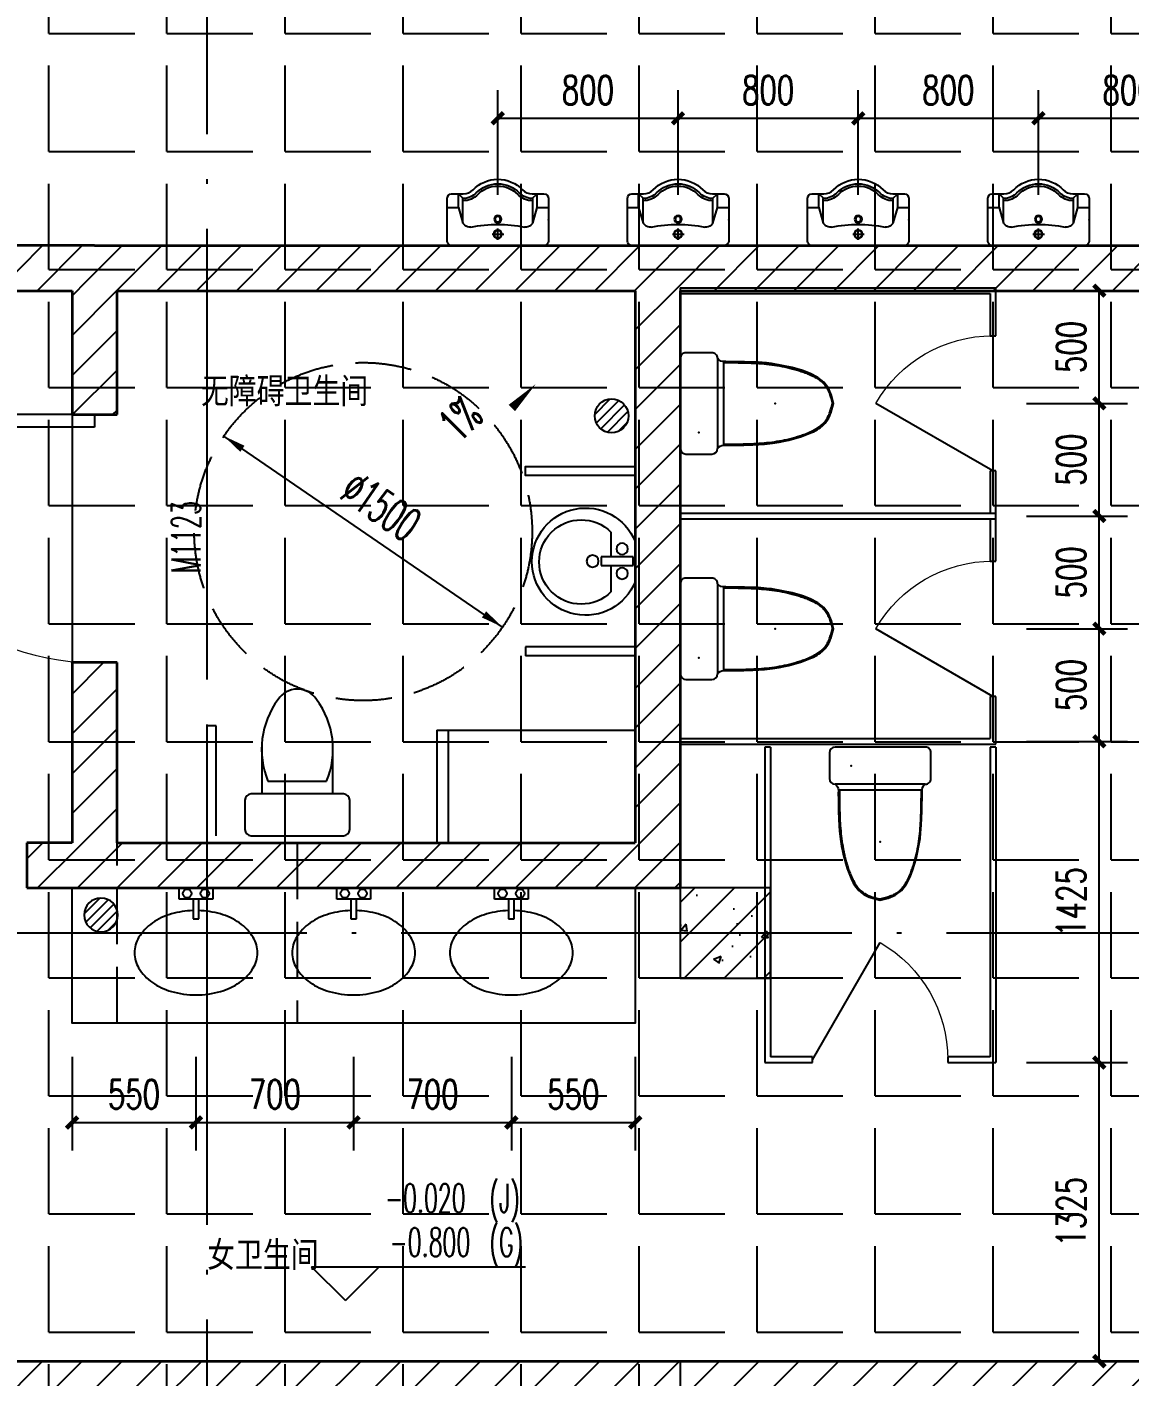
# Model space of a CAD drawing. Header units: millimetres. Extents: x 434053 to 1059003, y -2417481 to 936527.
# Drawn here: x 534401 to 539293, y -2147753 to -2141767 of the extents above; entities that cross this region are included whole.
import ezdxf

# ---------------------------------------------------------------- set-up
doc = ezdxf.new("R2010")
doc.units = ezdxf.units.MM
doc.header["$LTSCALE"] = 1000
doc.header["$MEASUREMENT"] = 0
doc.linetypes.add('DASH', pattern=[0.35, 0.25, -0.1])
doc.linetypes.add('DOTE', pattern=[2.4200000000000004, 2, -0.2, 0.02, -0.2])
doc.layers.get('Defpoints').update_dxf_attribs({"color": 6})
for name, color, linetype in [('740 SANITARY', 9, 'Continuous'), ('A-ANNO-DIMS', 3, 'Continuous'), ('A-ANNO-ELEV', 3, 'Continuous'), ('A-AXIS', 16, 'DOTE'), ('A-COLS', 6, 'Continuous'), ('A-WALL-PATT', 8, 'Continuous'), ('DIM_SYMB', 3, 'Continuous'), ('INSERT', 8, 'Continuous'), ('PUB_HATCH', 8, 'Continuous'), ('PUB_TEXT', 7, 'Continuous'), ('STAIR', 2, 'Continuous'), ('WINDOW', 4, 'Continuous'), ('WINDOW_TEXT', 7, 'Continuous'), ('家具', 251, 'Continuous'), ('洁具', 8, 'Continuous')]:
    doc.layers.add(name, color=color, linetype=linetype)
doc.layers.add('A-ANNO-TEXT', color=7, linetype='Continuous', lineweight=25)
doc.layers.add('A-WALL', color=5, linetype='Continuous', lineweight=35)
doc.styles.add('_TCH_DIM', font='SIMPLEX.shx', dxfattribs={"width": 0.8, "height": 3, "bigfont": 'GBCBIG.shx'})
doc.styles.add('_TCH_DIM_T3', font='SIMPLEX', dxfattribs={"width": 0.7058823529411765, "bigfont": 'GBCBIG'})
doc.styles.add('_TCH_WINDOW', font='SIMPLEX.shx', dxfattribs={"width": 0.8, "height": 3.5, "bigfont": 'GBCBIG.shx'})
doc.styles.add('TITXV', font='', dxfattribs={"width": 0.8})
doc.styles.get('TITXV').set_extended_font_data('SimSun')
doc.dimstyles.new('_TCH_ARCH&&50', dxfattribs={"dimtxt": 127.5, "dimasz": 50, "dimexe": 125, "dimexo": 150, "dimgap": 61.25000000000001, "dimtad": 1, "dimdec": 0, "dimzin": 0, "dimdsep": 46, "dimtxsty": '_TCH_DIM_T3', "dimblk": 'ARCHTICK', "dimcen": 0.09, "dimclrt": 7, "dimazin": 2, "dimtfac": 1, "dimtdec": 0, "dimtix": 1, "dimtmove": 2, "dimatfit": 3, "dimfxl": 1, "dimtolj": 1, "dimtzin": 0, "dimarcsym": 0})
pattern_1 = [(45, (-1713816.564053446, -1462893.014547605), (-88.38838300365748, 88.3883830036575), [])]

# ---------------------------------------------------------------- blocks, each defined once
blk = doc.blocks.new('$plan$00001628')
for p, q in [((-20.3236661099927, -1.818989403545856e-12), (20.3236661099927, 0)), ((20.3236661099927, 0), (20.3236661099927, -150.0481350782702)), ((-20.3236661099927, -150.0481350782702), (-20.3236661099927, -1.818989403545856e-12)), ((-23.39245275389476, -103.9428290335418), (-143.6423603250569, -103.9428290335418)), ((136.0209855338053, -103.9428290335418), (23.52693074955823, -103.9428290335418)), ((20.3236661099927, -150.0481350782702), (-20.3236661099927, -150.0481350782702))]:
    blk.add_line(p, q)
blk.add_lwpolyline([(-96.62842091566199, 9.318928566552131, 5.110403953654916), (92.21216199610717, 9.318928566550312)], format="xyb", close=True)
for centre, radius in [((-57.16031093435413, -51.98476159802703), 26.67481176936781), ((57.16031093435413, -51.98476159802703), 26.67481176936781), ((0, -190.1098522697775), 27.77136210564822)]:
    blk.add_circle(centre, radius)
blk.add_arc((-3.810687395625791, -242.5466148261803), 196.885515440561, 135.2526700260475, 44.74732997395247)
blk = doc.blocks.new('fdshf')
at = {"layer": 'STAIR'}
h = blk.add_hatch(dxfattribs=at)
h.set_pattern_fill('ANSI31', color=8, scale=20, style=0)
h.set_pattern_definition([(45, (-83487.75080320088, 15410.43663134496), (-22.45064030267288, 22.45064030267288), [])])
edge = h.paths.add_edge_path()
edge.add_arc((0, 0), 75, 0, 360)
blk.add_circle((0, 0), 75, dxfattribs=at)
blk = doc.blocks.new('A$C2F0748B3')
at = {"layer": '740 SANITARY', "linetype": 'DASH'}
blk.add_circle((1959.570487083867, 615.6015435718), 749.9999999999998, dxfattribs=at)
at = {"layer": 'INSERT'}
for p, q in [((2094.033346918877, 1779.401543712243), (2410.107658633497, 1779.401543712243)), ((2382.17765863752, 1723.171193194576), (2121.963346914854, 1723.171193194576))]:
    blk.add_line(p, q, dxfattribs=at)
blk.add_lwpolyline([(2410.107658633497, 1564.901193217374), (2410.107658633497, 1779.401543712243), (2456.890502746683, 1779.401543712243, 0.414213562373095), (2484.820502742659, 1807.33154370822), (2484.820502742659, 1937.671543689445, 0.414213562373095), (2456.890502746683, 1965.601543685421), (2047.250502805691, 1965.601543685421, 0.414213562373095), (2019.320502809715, 1937.671543689445), (2019.320502809715, 1807.33154370822, 0.414213562373095), (2047.250502805691, 1779.401543712243), (2094.033346918877, 1779.401543712243), (2094.033346918877, 1564.901193217374)], format="xyb", dxfattribs=at)
for centre, radius, start, end in [((2463.768947174307, 1581.244417286478), 370.1003621839389, 157.4504753377073, 216.6381448400685), ((2040.372058378067, 1581.244417286478), 370.1003621839457, 323.3618551599315, 22.54952466229273), ((2252.070502776187, 1416.722513944842), 102.207359566422, 213.4508577843914, 326.5491422156086)]:
    blk.add_arc(centre, radius, start, end, dxfattribs=at)
at = {"layer": '家具'}
for p, q in [((1582.070521902293, 1496.68785939645), (1582.070522021502, 1996.68785939645)), ((1632.070521902293, 1496.687859389), (1632.070522021502, 1996.687859389)), ((2612.070502771065, 1965.601543399505), (2612.070502763614, 1478.101558062248)), ((2652.070502897725, 1965.601543384604), (2652.070502644405, 1478.101558181457)), ((1632.070521902293, 1496.687859320082), (752.0705018639565, 1496.687859766651)), ((2612.070502763614, 1478.101558062248), (2652.070502756163, 1478.101558062248)), ((752.0705019589514, 1166.687859601807), (1239.570487162098, 1166.687859348953)), ((1239.570487281308, 1126.687859468162), (1239.570487281308, 1166.687859460711)), ((752.0705019440502, 1126.687859475147), (1239.570487281308, 1126.687859468162))]:
    blk.add_line(p, q, dxfattribs=at)
blk.add_lwpolyline([(752.0705017503351, 366.6878596022725), (1239.570486968383, 366.6878594607115), (1239.570486968383, 326.6878594681621), (752.0705016907305, 326.6878594756126)], dxfattribs=at)
at = {"layer": 'STAIR'}
blk.add_blockref('fdshf', (857.0705019477755, 101.6878595240414), dxfattribs=at)
at = {"layer": '家具', "extrusion": (0, 0, -1), "xscale": 0.9499999999534339, "yscale": 0.9499999999534339, "zscale": -0.9499999999534339, "rotation": 270}
blk.add_blockref('$plan$00001628', (-760.9234444703907, 746.7982659372501), dxfattribs=at)
blk = doc.blocks.new('$lvtry$00000208')
at = {"color": 0, "ltscale": 100}
for p, q in [((200, -165.0000000099972), (-200, -165.0000000099972)), ((185.4870130728996, -191.7412312800443), (-185.4719359133633, -191.7412312800443))]:
    blk.add_line(p, q, dxfattribs=at)
blk.add_lwpolyline([(186.0796257754919, -199.2380908045016, -0.2963015047777732), (199.9999999986721, -165.0000000099972, 0.4142135623886519), (225, -140.0000000099972), (225, -25.00000000999717, 0.4142135623730951), (200, -9.997165761888027e-09), (-200, -9.997165761888027e-09, 0.4142135623730951), (-225, -25.00000000999717), (-225, -140.0000000099972, 0.413282499109783), (-200.0794972387994, -164.9998736134585, -0.2389317199060076), (-185.4719359133633, -191.741231280068), (-186.0183132087441, -208.038968816265), (-185.880630937263, -231.9429316016613), (-185.1490938367242, -282.1136549828661), (-183.7536735154645, -321.8721745041948), (-182.2479664701132, -348.0513228335767), (-180.217007921503, -373.5433777340131), (-176.2934460444594, -408.9057527335408), (-171.6957335382322, -439.4014790583424), (-167.9799975663154, -459.4166868473203), (-163.0881752464156, -481.8463897551392), (-146.8959821878925, -538.3614342696965), (-129.4109075954402, -582.8380688073485, 0.1075204172356496), (-88.16478138089224, -642.5830263483804, 0.1005115143799391), (-43.25072466421625, -667.7827455533316), (0, -680.0000000099972), (34.56887577438465, -670.6643072255156), (66.83648690528571, -657.5221806375266), (94.22498789060774, -636.7756070439136), (114.6088390023724, -610.4436337589905), (132.3968060898333, -576.199694920826), (145.3521376702192, -542.8402512903976), (159.4751818109798, -496.384485188757), (176.7520783832551, -405.3533365391595), (179.3179968894074, -382.8438908119751), (182.3547071254761, -346.4679126574028), (185.0802923031115, -284.8901887926331)], format="xyb", close=True)
blk.add_lwpolyline([(186.044187147163, -202.2755081932701), (186.0796257754919, -199.2380908045052)])
for points in [[(-180.9925045073032, -190.833898753699), (-180.9231855714461, -229.9148265522235), (-180.7879931147909, -260.6861491800664), (-179.0161793248553, -322.0949338432838), (-177.3796056629508, -352.7321077402012), (-171.1158903997275, -413.8239602546237), (-166.48910167758, -444.2782128397521), (-156.1942200744234, -489.7977796713676), (-152.2101340535446, -504.922553144439), (-145.2358797338093, -527.6329906092578), (-142.7550476202741, -535.1736839679506), (-138.7657574522891, -546.4932159235905), (-137.3923849106941, -550.2669410969102), (-134.556705722498, -557.7941917657008), (-133.0929298916308, -561.5471637055598), (-128.5455327356467, -572.7218501946627), (-125.3050498669618, -580.0609807579167), (-118.3031762774335, -594.2645282226877), (-114.5415204285528, -601.128814423384), (-106.4061238896684, -614.1234623602213), (-102.0293129014899, -620.2586035145941), (-92.5727172549814, -631.5563820792449), (-87.49338981130859, -636.7194021847536), (-79.27480857662158, -643.5730663851864), (-76.44098927258165, -645.7040516966226), (-70.53215663088486, -649.6684726599924), (-67.45976419726503, -651.5058132841805), (-61.10061154022696, -654.9345827768993), (-57.81334303203039, -656.5262090455362), (-51.04661969779409, -659.5053209322941), (-47.56698890510597, -660.8924068455963), (-36.93817880982533, -664.7889708971925), (-29.51721481551067, -667.0627814848995), (-14.3423304684693, -671.2693052633404), (-6.58883600239642, -673.2035546739498), (1.209958459803602, -675.1486084028875)], [(181.3595111876202, -191.3707535819121), (180.923185571417, -229.9148265522235), (180.7879931147909, -260.6861491800664), (179.0161793248262, -322.0949338432838), (177.3796056629217, -352.7321077402012), (171.1158903996984, -413.8239602546237), (166.48910167758, -444.2782128397521), (156.1942200743943, -489.7977796713676), (152.2101340535446, -504.922553144439), (145.2358797338093, -527.6329906092578), (142.7550476202741, -535.1736839679506), (138.76575745226, -546.4932159235905), (137.392384910665, -550.2669410969102), (134.5567057224689, -557.7941917657008), (133.0929298916017, -561.5471637055598), (128.5455327356467, -572.7218501946336), (125.3050498669327, -580.0609807579167), (118.3031762774044, -594.2645282226877), (114.5415204285237, -601.128814423384), (106.4061238896684, -614.1234623602213), (102.0293129014899, -620.2586035145941), (92.5727172549523, -631.5563820792449), (87.49338981130859, -636.7194021847536), (79.27480857659248, -643.5730663851864), (76.44098927255254, -645.7040516966226), (70.53215663085575, -649.6684726599633), (67.45976419723593, -651.5058132841805), (61.10061154019786, -654.9345827768993), (57.81334303203039, -656.5262090455362), (51.04661969779409, -659.5053209322941), (47.56698890507687, -660.8924068455963), (36.93817880982533, -664.7889708971925), (29.51721481551067, -667.0627814848995), (14.3423304684693, -671.2693052633404), (6.58883600239642, -673.2035546739498), (-1.209958459832706, -675.1486084028875)]]:
    blk.add_open_spline(points, degree=3, knots=[0, 0, 0, 0, 92.7626735918814, 92.7626735918814, 185.5253471837628, 185.5253471837628, 278.2880207756442, 278.2880207756442, 324.6693575715849, 324.6693575715849, 347.8600259695552, 347.8600259695552, 359.4553601685404, 359.4553601685404, 371.0506943675256, 371.0506943675256, 394.2413627654959, 394.2413627654959, 417.4320311634663, 417.4320311634663, 440.6226995614366, 440.6226995614366, 463.8133679594069, 463.8133679594069, 475.4087021583921, 475.4087021583921, 487.0040363573773, 487.0040363573773, 498.5993705563625, 498.5993705563625, 510.1947047553477, 510.1947047553477, 533.385373153318, 533.385373153318, 556.5760415512884, 556.5760415512884, 556.5760415512884, 556.5760415512884], dxfattribs=at)
at = {"color": 0}
for p in [(-129.3176880808605, -83.05407551247481), (-0.7257828687434085, -421.0254350563409)]:
    blk.add_point(p, dxfattribs=at)
blk = doc.blocks.new('$TCHSYS$APDOOR2D')
blk.add_line((0.5, 0), (9.094947017729283e-16, 0.8660254037844392))
at = {"lineweight": 13}
blk.add_arc((0.5, 0), 1, 120, 180, dxfattribs=at)
blk = doc.blocks.new('A$C2BBF00C3')
at = {"layer": '洁具'}
for p, q in [((-0.0005713211087231668, 1024.999999995955), (1399.999428678886, 1024.999999930175)), ((-0.0005713211087231668, 1024.999999995955), (-0.000571322283364393, 999.9999999959546)), ((1399.999428668991, 812.4999999394944), (1399.999428678886, 1024.999999930175)), ((-0.000571322283364393, 999.9999999959546), (1374.999428677722, 999.9999999313493)), ((1374.999428677722, 999.9999999313493), (1374.999428668991, 812.4999999406584)), ((1374.999428668991, 812.4999999406584), (1399.999428668991, 812.4999999394944)), ((1399.999428641051, 212.4999999394932), (1374.999428641051, 212.4999999406573)), ((1374.999428641051, 212.4999999406573), (1374.99942863232, 24.9999999350746)), ((1399.999428631156, -6.610004290065812e-08), (1399.999428641051, 212.4999999394932)), ((-0.0005713676748518976, 24.99999999967986), (1374.99942863232, 24.9999999350746)), ((-0.0005713676748518976, 24.99999999967986), (-0.0005713688494931238, -3.201421350240707e-10)), ((-0.0005713688494931238, -3.201421350240707e-10), (1399.999428631156, -6.610004290065812e-08))]:
    blk.add_line(p, q, dxfattribs=at)
at = {"layer": '洁具', "xscale": 600, "yscale": -600, "zscale": 25, "rotation": 269.9999999973319}
blk.add_blockref('$TCHSYS$APDOOR2D', (1387.499428655021, 512.4999999400752), dxfattribs=at)
at = {"layer": '洁具', "rotation": 89.99999999734013}
blk.add_blockref('$lvtry$00000208', (-0.0005713440477848053, 512.4999999978172), dxfattribs=at)
blk = doc.blocks.new('$plan$00002822')
at = {"layer": '洁具'}
for p, q in [((-24.42112862592694, -50.90546587813878), (26.63515725271645, -50.90546587813878)), ((-3.637978807091713e-12, -26.51762907238299), (-3.637978807091713e-12, -76.0095395282915)), ((-175.0000000000327, -169.5), (-155.0000000000036, -99.5)), ((-155.0000000000036, -99.5), (-146.5989715529613, -90.92182339417195)), ((-155.0000000000036, -99.49999999998545), (-155.0000000000036, -209.5237136297947)), ((146.598971552954, -90.92182339417195), (154.9999999999964, -99.5)), ((154.9999999999673, -99.49999999998545), (154.9999999999673, -209.5237136297801)), ((154.9999999999964, -99.5), (174.9999999999673, -169.5)), ((-225.0000000000036, -169.5), (-175.0000000000327, -169.5)), ((-175.0000000000036, -169.4999999998836), (-175.0000000000036, -229.5)), ((174.9999999999673, -169.5), (224.9999999999964, -169.5)), ((174.9999999999964, -169.5000000000873), (174.9999999999964, -229.5)), ((-153.05227865704, -209.5), (-175.0000000000036, -229.5)), ((153.0522786570909, -209.5), (174.9999999999964, -229.5))]:
    blk.add_line(p, q, dxfattribs=at)
blk.add_lwpolyline([(109.8765906453664, -247.8363471990961, -0.2035478897507071), (153.0522786571055, -229.5), (205.0000000000109, -229.5, 0.4142135623730949), (225.0000000000036, -209.5000000000073), (224.9999999999964, -20, 0.4142135623730951), (204.9999999999964, 0), (154.9999999999964, 0), (-155.0000000000036, 0), (-205.0000000000036, 0, 0.4142135623730951), (-225.0000000000036, -20), (-225.0000000000036, -209.4999999999891, 0.4142135623729885), (-205.0000000000182, -229.4999999999818), (-153.0522786570327, -229.5, -0.2035478897445246), (-109.8765906462904, -247.8363471980847, 0.4246914882805596)], format="xyb", close=True, dxfattribs=at)
for centre, radius in [((-3.637978807091713e-12, -50.71231667260872), 18.53742110636085), ((-3.637978807091713e-12, -50.71231667260872), 16.53742110636085), ((-3.637978807091713e-12, -117.4244228199823), 16.68367899572477), ((-3.637978807091713e-12, -117.4244228199823), 12.18367899572477)]:
    blk.add_circle(centre, radius, dxfattribs=at)
for centre, radius, start, end in [((-125.1656121340384, -111.9125619238039), 30, 78.514570650182, 135.5977590563165), ((2.546585164964199e-11, 504.0978911056845), 598.5978911056696, 258.514570650182, 281.485429349818), ((125.1656121340457, -111.9125619238184), 30, 44.40224094368349, 101.485429349818), ((-153.05227865704, -289.5), 90, 43.97896348285015, 91.24005472706135), ((-153.05227865704, -289.5), 80, 43.97896348285015, 90), ((2.546585164964199e-11, -141.8076923076878), 132.6923076923341, 223.9789634828502, 316.0210365171499), ((2.546585164964199e-11, -141.8076923076878), 122.6923076923341, 223.9789634828502, 316.0210365171499), ((153.0522786570909, -289.5), 90, 88.75994527293868, 136.0210365171499), ((153.0522786570909, -289.5), 80, 90, 136.0210365171499)]:
    blk.add_arc(centre, radius, start, end, dxfattribs=at)
blk.add_point((224.9999999999964, -114.75), dxfattribs=at)
blk = doc.blocks.new('A$C62204481')
at = {"layer": '家具'}
for p, q in [((-137.9041694260086, -75.17194823618047), (-137.9041694255429, 74.82805176381953)), ((-137.9041694255429, 74.82805176381953), (-87.9041694260086, 74.82805176381953)), ((-87.9041694260086, 74.82805176381953), (-87.9041694260086, -75.17194823618047)), ((5.681317998096347e-05, 12.69999999989523), (-87.83173211949179, 12.70039291289868)), ((-5.681317998096347e-05, -12.69999999989523), (5.681317998096347e-05, 12.69999999989523)), ((-87.83184574573534, -12.69960708689177), (-5.681317998096347e-05, -12.69999999989523)), ((-87.9041694260086, -75.17194823618047), (-137.9041694260086, -75.17194823618047))]:
    blk.add_line(p, q, dxfattribs=at)
for centre in [(-112.9041694257758, 39), (-112.9041694257758, -39)]:
    blk.add_circle(centre, 19, dxfattribs=at)
for centre, radius, start, end in [((191.1812940943637, 74.2884810877731), 210.5402080407722, 121.1709914254374, 145.5993995858562), ((149.7772581410245, 142.7328520403244), 130.5469201454557, 89.99974368781325, 121.1709914254374), ((149.7772581410245, 142.7328520403244), 130.5469201454707, 58.82849595166488, 89.99974368781325), ((108.3726098215557, 74.28885153005831), 210.5402080408149, 34.40008779117468, 58.82849595166488), ((256.7470107423724, 29.39368872472551), 290.0034421866196, 145.5993995858562, 164.1652618411957), ((42.80649150494719, 29.39464578148909), 290.0034421866952, 15.83422553948381, 34.40008779117468), ((360.3855559599469, -0.0009421523427590728), 397.7299123746526, 164.1652618411957, 178.3481736569976), ((-60.83231670054374, 0.0009421536233276129), 397.7299123747791, 359.9997436878132, 15.83422553948381), ((360.3855559599469, -0.0009421523427590728), 397.7299123746799, 182.0078613598668, 195.8342255394838), ((-60.83231670054374, 0.0009421536233276129), 397.7299123748774, 344.1652618411957, 359.9997436878132), ((256.7467477546888, -29.39464578009211), 290.0034421866928, 195.8342255394838, 214.4000877911747), ((42.80622851703083, -29.39368872332852), 290.0034421867165, 325.5993995858562, 344.1652618411957), ((191.1806294379639, -74.28885152877774), 210.5402080408414, 214.4000877911747, 238.8284959516649), ((108.3719451651559, -74.28848108660895), 210.5402080407625, 301.1709914254374, 325.5993995858562), ((149.7759811184951, -142.7328520390438), 130.546920145492, 238.8284959516649, 269.9997436878132), ((149.7759811184951, -142.7328520390438), 130.546920145438, 269.9997436878132, 301.1709914254374)]:
    blk.add_arc(centre, radius, start, end, dxfattribs=at)
blk = doc.blocks.new('asdgsdfg')
at = {"layer": '洁具'}
blk.add_lwpolyline([(0.008033566176891327, 2499.846003388986), (0.008033566176891327, 0.01795162633061409), (600.0080335661769, 0.01795162633061409), (600.0080335661769, 2499.846003388986)], close=True, dxfattribs=at)
at = {"layer": 'STAIR'}
blk.add_blockref('fdshf', (120.0091236494482, 2371.642185460776), dxfattribs=at)
at = {"layer": '洁具', "xscale": -1, "rotation": 180}
for p in [(137.9122029915452, 1949.846003388986), (137.9122029915452, 1249.846003388986), (137.9122029915452, 549.846003388986)]:
    blk.add_blockref('A$C62204481', p, dxfattribs=at)
blk = doc.blocks.new('aadgasdfggh')
at = {"layer": 'A-AXIS'}
for p, q in [((-8450.656320061069, 4141.001317696646), (-8450.656320061069, 16732.77154067159)), ((-12429.05759742064, 7856.276840419974), (-874.0368300187401, 7856.276840419974))]:
    blk.add_line(p, q, dxfattribs=at)
blk = doc.blocks.new('_ArchTick')
at = {"color": 0, "linetype": 'ByBlock', "const_width": 0.4}
blk.add_lwpolyline([(-0.5, -0.5), (0.5, 0.5)], dxfattribs=at)
blk = doc.blocks.new('*D584')
at = {"layer": 'A-ANNO-DIMS', "color": 0, "lineweight": -2, "transparency": 16777216}
for p, q in [((536551.2206759718, -2146336.940602541), (536551.2206759718, -2146752.869815154)), ((537101.0477855811, -2146336.940602541), (537101.0477855811, -2146752.869815154)), ((536551.2206759718, -2146627.869815154), (537101.0477855811, -2146627.869815154))]:
    blk.add_line(p, q, dxfattribs=at)
at = {"layer": 'Defpoints', "color": 0, "transparency": 16777216}
for p in [(536551.2206759718, -2146186.940602541), (537101.0477855811, -2146186.940602541), (537101.0477855811, -2146627.869815154)]:
    blk.add_point(p, dxfattribs=at)
at = {"layer": 'A-ANNO-DIMS', "color": 0, "lineweight": -2, "transparency": 16777216, "xscale": 50, "yscale": 50, "zscale": 50, "rotation": 180}
blk.add_blockref('_ArchTick', (536551.2206759718, -2146627.869815154), dxfattribs=at)
at = {"layer": 'A-ANNO-DIMS', "color": 0, "lineweight": -2, "transparency": 16777216, "xscale": 50, "yscale": 50, "zscale": 50}
blk.add_blockref('_ArchTick', (537101.0477855811, -2146627.869815154), dxfattribs=at)
at = {"layer": 'A-ANNO-DIMS', "color": 7, "transparency": 16777216, "insert": (536826.1342307765, -2146502.869815154), "char_height": 127.5, "attachment_point": 5, "style": '_TCH_DIM_T3'}
blk.add_mtext('\\A1;550', dxfattribs=at)
blk = doc.blocks.new('*D585')
at = {"layer": 'A-ANNO-DIMS', "color": 0, "lineweight": -2, "transparency": 16777216}
for p, q in [((535851.2197338184, -2146336.940602541), (535851.2197338184, -2146752.869815154)), ((536551.2206759718, -2146336.940602541), (536551.2206759718, -2146752.869815154)), ((535851.2197338184, -2146627.869815154), (536551.2206759718, -2146627.869815154))]:
    blk.add_line(p, q, dxfattribs=at)
at = {"layer": 'Defpoints', "color": 0, "transparency": 16777216}
for p in [(535851.2197338184, -2146186.940602541), (536551.2206759718, -2146186.940602541), (536551.2206759718, -2146627.869815154)]:
    blk.add_point(p, dxfattribs=at)
at = {"layer": 'A-ANNO-DIMS', "color": 0, "lineweight": -2, "transparency": 16777216, "xscale": 50, "yscale": 50, "zscale": 50, "rotation": 180}
blk.add_blockref('_ArchTick', (535851.2197338184, -2146627.869815154), dxfattribs=at)
at = {"layer": 'A-ANNO-DIMS', "color": 0, "lineweight": -2, "transparency": 16777216, "xscale": 50, "yscale": 50, "zscale": 50}
blk.add_blockref('_ArchTick', (536551.2206759718, -2146627.869815154), dxfattribs=at)
at = {"layer": 'A-ANNO-DIMS', "color": 7, "transparency": 16777216, "insert": (536201.2202048951, -2146502.869815154), "char_height": 127.5, "attachment_point": 5, "style": '_TCH_DIM_T3'}
blk.add_mtext('\\A1;700', dxfattribs=at)
blk = doc.blocks.new('*D586')
at = {"layer": 'A-ANNO-DIMS', "color": 0, "lineweight": -2, "transparency": 16777216}
for p, q in [((535151.2197338183, -2146336.940602541), (535151.2197338183, -2146752.869815154)), ((535851.2197338184, -2146336.940602541), (535851.2197338184, -2146752.869815154)), ((535151.2197338183, -2146627.869815154), (535851.2197338184, -2146627.869815154))]:
    blk.add_line(p, q, dxfattribs=at)
at = {"layer": 'Defpoints', "color": 0, "transparency": 16777216}
for p in [(535151.2197338183, -2146186.940602541), (535851.2197338184, -2146186.940602541), (535851.2197338184, -2146627.869815154)]:
    blk.add_point(p, dxfattribs=at)
at = {"layer": 'A-ANNO-DIMS', "color": 0, "lineweight": -2, "transparency": 16777216, "xscale": 50, "yscale": 50, "zscale": 50, "rotation": 180}
blk.add_blockref('_ArchTick', (535151.2197338183, -2146627.869815154), dxfattribs=at)
at = {"layer": 'A-ANNO-DIMS', "color": 0, "lineweight": -2, "transparency": 16777216, "xscale": 50, "yscale": 50, "zscale": 50}
blk.add_blockref('_ArchTick', (535851.2197338184, -2146627.869815154), dxfattribs=at)
at = {"layer": 'A-ANNO-DIMS', "color": 7, "transparency": 16777216, "insert": (535501.2197338184, -2146502.869815154), "char_height": 127.5, "attachment_point": 5, "style": '_TCH_DIM_T3'}
blk.add_mtext('\\A1;700', dxfattribs=at)
blk = doc.blocks.new('*D587')
at = {"layer": 'A-ANNO-DIMS', "color": 0, "lineweight": -2, "transparency": 16777216}
for p, q in [((534601.2197338184, -2146336.940602541), (534601.2197338184, -2146752.869815154)), ((535151.2197338183, -2146336.940602541), (535151.2197338183, -2146752.869815154)), ((534601.2197338184, -2146627.869815154), (535151.2197338183, -2146627.869815154))]:
    blk.add_line(p, q, dxfattribs=at)
at = {"layer": 'Defpoints', "color": 0, "transparency": 16777216}
for p in [(534601.2197338184, -2146186.940602541), (535151.2197338183, -2146186.940602541), (535151.2197338183, -2146627.869815154)]:
    blk.add_point(p, dxfattribs=at)
at = {"layer": 'A-ANNO-DIMS', "color": 0, "lineweight": -2, "transparency": 16777216, "xscale": 50, "yscale": 50, "zscale": 50, "rotation": 180}
blk.add_blockref('_ArchTick', (534601.2197338184, -2146627.869815154), dxfattribs=at)
at = {"layer": 'A-ANNO-DIMS', "color": 0, "lineweight": -2, "transparency": 16777216, "xscale": 50, "yscale": 50, "zscale": 50}
blk.add_blockref('_ArchTick', (535151.2197338183, -2146627.869815154), dxfattribs=at)
at = {"layer": 'A-ANNO-DIMS', "color": 7, "transparency": 16777216, "insert": (534876.2197338184, -2146502.869815154), "char_height": 127.5, "attachment_point": 5, "style": '_TCH_DIM_T3'}
blk.add_mtext('\\A1;550', dxfattribs=at)
blk = doc.blocks.new('*D588')
at = {"layer": 'A-ANNO-DIMS', "color": 0, "lineweight": -2, "transparency": 16777216}
for p, q in [((538838.5477855806, -2142936.940602286), (539286.0989816136, -2142936.940602286)), ((539161.0989816136, -2143436.940602284), (539161.0989816136, -2142936.940602286)), ((538838.5477855571, -2143436.940602284), (539286.0989816136, -2143436.940602284))]:
    blk.add_line(p, q, dxfattribs=at)
at = {"layer": 'Defpoints', "color": 0, "transparency": 16777216}
for p in [(538688.5477855806, -2142936.940602286), (539161.0989816136, -2142936.940602286), (538688.5477855571, -2143436.940602284)]:
    blk.add_point(p, dxfattribs=at)
at = {"layer": 'A-ANNO-DIMS', "color": 0, "lineweight": -2, "transparency": 16777216, "xscale": 50, "yscale": 50, "zscale": 50}
for p, rotation in [((539161.0989816136, -2142936.940602286), 90), ((539161.0989816136, -2143436.940602284), 270)]:
    blk.add_blockref('_ArchTick', p, dxfattribs=dict(at, rotation=rotation))
at = {"layer": 'A-ANNO-DIMS', "color": 7, "transparency": 16777216, "insert": (539036.098981614, -2143186.940602285), "char_height": 127.5, "attachment_point": 5, "rotation": 90, "style": '_TCH_DIM_T3'}
blk.add_mtext('\\A1;500', dxfattribs=at)
blk = doc.blocks.new('*D589')
at = {"layer": 'A-ANNO-DIMS', "color": 0, "lineweight": -2, "transparency": 16777216}
for p, q in [((538838.5477855571, -2143436.940602284), (539286.0989815901, -2143436.940602284)), ((539161.0989815901, -2143936.940602282), (539161.0989815901, -2143436.940602284)), ((538838.5477855336, -2143936.940602282), (539286.0989815901, -2143936.940602282))]:
    blk.add_line(p, q, dxfattribs=at)
at = {"layer": 'Defpoints', "color": 0, "transparency": 16777216}
for p in [(538688.5477855571, -2143436.940602284), (539161.0989815901, -2143436.940602284), (538688.5477855336, -2143936.940602282)]:
    blk.add_point(p, dxfattribs=at)
at = {"layer": 'A-ANNO-DIMS', "color": 0, "lineweight": -2, "transparency": 16777216, "xscale": 50, "yscale": 50, "zscale": 50}
for p, rotation in [((539161.0989815901, -2143436.940602284), 90), ((539161.0989815901, -2143936.940602282), 270)]:
    blk.add_blockref('_ArchTick', p, dxfattribs=dict(at, rotation=rotation))
at = {"layer": 'A-ANNO-DIMS', "color": 7, "transparency": 16777216, "insert": (539036.0989815905, -2143686.940602283), "char_height": 127.5, "attachment_point": 5, "rotation": 90, "style": '_TCH_DIM_T3'}
blk.add_mtext('\\A1;500', dxfattribs=at)
blk = doc.blocks.new('*D590')
at = {"layer": 'A-ANNO-DIMS', "color": 0, "lineweight": -2, "transparency": 16777216}
for p, q in [((538838.5477855336, -2143936.940602282), (539286.0989815666, -2143936.940602282)), ((539161.0989815666, -2144436.94060228), (539161.0989815666, -2143936.940602282)), ((538838.5477855101, -2144436.94060228), (539286.0989815666, -2144436.94060228))]:
    blk.add_line(p, q, dxfattribs=at)
at = {"layer": 'Defpoints', "color": 0, "transparency": 16777216}
for p in [(538688.5477855336, -2143936.940602282), (539161.0989815666, -2143936.940602282), (538688.5477855101, -2144436.94060228)]:
    blk.add_point(p, dxfattribs=at)
at = {"layer": 'A-ANNO-DIMS', "color": 0, "lineweight": -2, "transparency": 16777216, "xscale": 50, "yscale": 50, "zscale": 50}
for p, rotation in [((539161.0989815666, -2143936.940602282), 90), ((539161.0989815666, -2144436.94060228), 270)]:
    blk.add_blockref('_ArchTick', p, dxfattribs=dict(at, rotation=rotation))
at = {"layer": 'A-ANNO-DIMS', "color": 7, "transparency": 16777216, "insert": (539036.098981567, -2144186.940602281), "char_height": 127.5, "attachment_point": 5, "rotation": 90, "style": '_TCH_DIM_T3'}
blk.add_mtext('\\A1;500', dxfattribs=at)
blk = doc.blocks.new('*D591')
at = {"layer": 'A-ANNO-DIMS', "color": 0, "lineweight": -2, "transparency": 16777216}
for p, q in [((538838.5477855101, -2144436.94060228), (539286.0989815431, -2144436.94060228)), ((539161.0989815431, -2144936.940602279), (539161.0989815431, -2144436.94060228)), ((538838.5477854866, -2144936.940602279), (539286.0989815431, -2144936.940602279))]:
    blk.add_line(p, q, dxfattribs=at)
at = {"layer": 'Defpoints', "color": 0, "transparency": 16777216}
for p in [(538688.5477855101, -2144436.94060228), (539161.0989815431, -2144436.94060228), (538688.5477854866, -2144936.940602279)]:
    blk.add_point(p, dxfattribs=at)
at = {"layer": 'A-ANNO-DIMS', "color": 0, "lineweight": -2, "transparency": 16777216, "xscale": 50, "yscale": 50, "zscale": 50}
for p, rotation in [((539161.0989815431, -2144436.94060228), 90), ((539161.0989815431, -2144936.940602279), 270)]:
    blk.add_blockref('_ArchTick', p, dxfattribs=dict(at, rotation=rotation))
at = {"layer": 'A-ANNO-DIMS', "color": 7, "transparency": 16777216, "insert": (539036.0989815434, -2144686.940602279), "char_height": 127.5, "attachment_point": 5, "rotation": 90, "style": '_TCH_DIM_T3'}
blk.add_mtext('\\A1;500', dxfattribs=at)
blk = doc.blocks.new('*D592')
at = {"layer": 'A-ANNO-DIMS', "color": 0, "lineweight": -2, "transparency": 16777216}
for p, q in [((538838.5477854866, -2144936.940602279), (539286.0989814978, -2144936.940602279)), ((539161.0989814978, -2146361.940602278), (539161.0989814978, -2144936.940602279)), ((538838.5477854195, -2146361.940602278), (539286.0989814978, -2146361.940602278))]:
    blk.add_line(p, q, dxfattribs=at)
at = {"layer": 'Defpoints', "color": 0, "transparency": 16777216}
for p in [(538688.5477854866, -2144936.940602279), (539161.0989814978, -2144936.940602279), (538688.5477854195, -2146361.940602278)]:
    blk.add_point(p, dxfattribs=at)
at = {"layer": 'A-ANNO-DIMS', "color": 0, "lineweight": -2, "transparency": 16777216, "xscale": 50, "yscale": 50, "zscale": 50}
for p, rotation in [((539161.0989814978, -2144936.940602279), 90), ((539161.0989814978, -2146361.940602278), 270)]:
    blk.add_blockref('_ArchTick', p, dxfattribs=dict(at, rotation=rotation))
at = {"layer": 'A-ANNO-DIMS', "color": 7, "transparency": 16777216, "insert": (539036.0989814982, -2145649.440602278), "char_height": 127.5, "attachment_point": 5, "rotation": 90, "style": '_TCH_DIM_T3'}
blk.add_mtext('\\A1;1425', dxfattribs=at)
blk = doc.blocks.new('*D593')
at = {"layer": 'A-ANNO-DIMS', "color": 0, "lineweight": -2, "transparency": 16777216}
for p, q in [((538838.5477854195, -2146361.940602278), (539286.0989814331, -2146361.940602278)), ((539161.0989814331, -2147686.940602192), (539161.0989814331, -2146361.940602278)), ((538838.5477853572, -2147686.940602192), (539286.0989814331, -2147686.940602192))]:
    blk.add_line(p, q, dxfattribs=at)
at = {"layer": 'Defpoints', "color": 0, "transparency": 16777216}
for p in [(538688.5477854195, -2146361.940602278), (539161.0989814331, -2146361.940602278), (538688.5477853572, -2147686.940602192)]:
    blk.add_point(p, dxfattribs=at)
at = {"layer": 'A-ANNO-DIMS', "color": 0, "lineweight": -2, "transparency": 16777216, "xscale": 50, "yscale": 50, "zscale": 50}
for p, rotation in [((539161.0989814331, -2146361.940602278), 90), ((539161.0989814331, -2147686.940602192), 270)]:
    blk.add_blockref('_ArchTick', p, dxfattribs=dict(at, rotation=rotation))
at = {"layer": 'A-ANNO-DIMS', "color": 7, "transparency": 16777216, "insert": (539036.0989814334, -2147024.440602235), "char_height": 127.5, "attachment_point": 5, "rotation": 90, "style": '_TCH_DIM_T3'}
blk.add_mtext('\\A1;1325', dxfattribs=at)
blk = doc.blocks.new('*D602')
at = {"layer": 'A-ANNO-DIMS', "color": 0, "lineweight": -2, "transparency": 16777216}
for p, q in [((536491.0477857022, -2142510.931063012), (536491.0477857022, -2142046.939451891)), ((537291.0477857022, -2142510.931063012), (537291.0477857022, -2142046.939451891)), ((536491.0477857022, -2142171.939451891), (537291.0477857022, -2142171.939451891))]:
    blk.add_line(p, q, dxfattribs=at)
at = {"layer": 'Defpoints', "color": 0, "transparency": 16777216}
for p in [(537291.0477857022, -2142171.939451891), (536491.0477857022, -2142660.931063012), (537291.0477857022, -2142660.931063012)]:
    blk.add_point(p, dxfattribs=at)
at = {"layer": 'A-ANNO-DIMS', "color": 0, "lineweight": -2, "transparency": 16777216, "xscale": 50, "yscale": 50, "zscale": 50, "rotation": 180}
blk.add_blockref('_ArchTick', (536491.0477857022, -2142171.939451891), dxfattribs=at)
at = {"layer": 'A-ANNO-DIMS', "color": 0, "lineweight": -2, "transparency": 16777216, "xscale": 50, "yscale": 50, "zscale": 50}
blk.add_blockref('_ArchTick', (537291.0477857022, -2142171.939451891), dxfattribs=at)
at = {"layer": 'A-ANNO-DIMS', "color": 7, "transparency": 16777216, "insert": (536891.0477857022, -2142046.939451891), "char_height": 127.5, "attachment_point": 5, "style": '_TCH_DIM_T3'}
blk.add_mtext('\\A1;800', dxfattribs=at)
blk = doc.blocks.new('*D603')
at = {"layer": 'A-ANNO-DIMS', "color": 0, "lineweight": -2, "transparency": 16777216}
for p, q in [((537291.0477857022, -2142510.931063012), (537291.0477857022, -2142046.939451891)), ((538091.0477857023, -2142510.931063012), (538091.0477857023, -2142046.939451891)), ((537291.0477857022, -2142171.939451891), (538091.0477857023, -2142171.939451891))]:
    blk.add_line(p, q, dxfattribs=at)
at = {"layer": 'Defpoints', "color": 0, "transparency": 16777216}
for p in [(538091.0477857023, -2142171.939451891), (537291.0477857022, -2142660.931063012), (538091.0477857023, -2142660.931063012)]:
    blk.add_point(p, dxfattribs=at)
at = {"layer": 'A-ANNO-DIMS', "color": 0, "lineweight": -2, "transparency": 16777216, "xscale": 50, "yscale": 50, "zscale": 50, "rotation": 180}
blk.add_blockref('_ArchTick', (537291.0477857022, -2142171.939451891), dxfattribs=at)
at = {"layer": 'A-ANNO-DIMS', "color": 0, "lineweight": -2, "transparency": 16777216, "xscale": 50, "yscale": 50, "zscale": 50}
blk.add_blockref('_ArchTick', (538091.0477857023, -2142171.939451891), dxfattribs=at)
at = {"layer": 'A-ANNO-DIMS', "color": 7, "transparency": 16777216, "insert": (537691.0477857022, -2142046.939451891), "char_height": 127.5, "attachment_point": 5, "style": '_TCH_DIM_T3'}
blk.add_mtext('\\A1;800', dxfattribs=at)
blk = doc.blocks.new('*D604')
at = {"layer": 'A-ANNO-DIMS', "color": 0, "lineweight": -2, "transparency": 16777216}
for p, q in [((538091.0477857023, -2142510.931063012), (538091.0477857023, -2142046.939451891)), ((538891.0477857022, -2142510.931063012), (538891.0477857022, -2142046.939451891)), ((538091.0477857023, -2142171.939451891), (538891.0477857022, -2142171.939451891))]:
    blk.add_line(p, q, dxfattribs=at)
at = {"layer": 'Defpoints', "color": 0, "transparency": 16777216}
for p in [(538891.0477857022, -2142171.939451891), (538091.0477857023, -2142660.931063012), (538891.0477857022, -2142660.931063012)]:
    blk.add_point(p, dxfattribs=at)
at = {"layer": 'A-ANNO-DIMS', "color": 0, "lineweight": -2, "transparency": 16777216, "xscale": 50, "yscale": 50, "zscale": 50, "rotation": 180}
blk.add_blockref('_ArchTick', (538091.0477857023, -2142171.939451891), dxfattribs=at)
at = {"layer": 'A-ANNO-DIMS', "color": 0, "lineweight": -2, "transparency": 16777216, "xscale": 50, "yscale": 50, "zscale": 50}
blk.add_blockref('_ArchTick', (538891.0477857022, -2142171.939451891), dxfattribs=at)
at = {"layer": 'A-ANNO-DIMS', "color": 7, "transparency": 16777216, "insert": (538491.0477857022, -2142046.939451891), "char_height": 127.5, "attachment_point": 5, "style": '_TCH_DIM_T3'}
blk.add_mtext('\\A1;800', dxfattribs=at)
blk = doc.blocks.new('*D605')
at = {"layer": 'A-ANNO-DIMS', "color": 0, "lineweight": -2, "transparency": 16777216}
for p, q in [((538891.0477857022, -2142510.931063012), (538891.0477857022, -2142046.939451891)), ((539691.0477857022, -2142510.931063012), (539691.0477857022, -2142046.939451891)), ((538891.0477857022, -2142171.939451891), (539691.0477857022, -2142171.939451891))]:
    blk.add_line(p, q, dxfattribs=at)
at = {"layer": 'Defpoints', "color": 0, "transparency": 16777216}
for p in [(539691.0477857022, -2142171.939451891), (538891.0477857022, -2142660.931063012), (539691.0477857022, -2142660.931063012)]:
    blk.add_point(p, dxfattribs=at)
at = {"layer": 'A-ANNO-DIMS', "color": 0, "lineweight": -2, "transparency": 16777216, "xscale": 50, "yscale": 50, "zscale": 50, "rotation": 180}
blk.add_blockref('_ArchTick', (538891.0477857022, -2142171.939451891), dxfattribs=at)
at = {"layer": 'A-ANNO-DIMS', "color": 0, "lineweight": -2, "transparency": 16777216, "xscale": 50, "yscale": 50, "zscale": 50}
blk.add_blockref('_ArchTick', (539691.0477857022, -2142171.939451891), dxfattribs=at)
at = {"layer": 'A-ANNO-DIMS', "color": 7, "transparency": 16777216, "insert": (539291.0477857022, -2142046.939451891), "char_height": 127.5, "attachment_point": 5, "style": '_TCH_DIM_T3'}
blk.add_mtext('\\A1;800', dxfattribs=at)
blk = doc.blocks.new('$DorLib2D$00000001')
for p, q in [((0.45, 0.9750000000000001), (0.5000000000000002, 0.9750000000000001)), ((0.45, 0), (0.45, 0.9750000000000001)), ((0.5, 0), (0.5, 0.9750000000000001)), ((0.5, 0), (0.45, 0))]:
    blk.add_line(p, q)
at = {"lineweight": 13}
blk.add_arc((0.475, 0), 0.975, 91.4692835813538, 180, dxfattribs=at)

msp = doc.modelspace()

# ---------------------------------------------------------------- hatches: boundary and pattern name
at = {"layer": 'A-WALL-PATT'}
h = msp.add_hatch(dxfattribs=at)
h.set_pattern_fill('普通砖', color=256, scale=50, style=0)
h.set_pattern_definition(pattern_1)
h.paths.add_polyline_path([(534701.0477854973, -2142736.940602212), (533801.0477856445, -2142736.940602269), (533801.0477856445, -2142936.940602187), (534601.0477855064, -2142936.940602173), (534701.0477855033, -2142870.273935544)])
h = msp.add_hatch(dxfattribs=at)
h.set_pattern_fill('普通砖', color=256, scale=50, style=0)
h.set_pattern_definition(pattern_1)
h.paths.add_polyline_path([(534701.0477855033, -2142870.273935544), (534801.0477855064, -2142936.940602246), (537101.0477855064, -2142936.940602246), (537201.0477855033, -2142870.273935563), (537201.0477854973, -2142736.940602212), (534701.0477854973, -2142736.940602212)])
h = msp.add_hatch(dxfattribs=at)
h.set_pattern_fill('普通砖', color=256, scale=50, style=0)
h.set_pattern_definition(pattern_1)
h.paths.add_polyline_path([(537201.0477855033, -2142870.273935563), (537301.0477855064, -2142936.940602231), (541701.0477855351, -2142936.940602231), (541767.7144521698, -2142836.940602225), (541701.0477854774, -2142736.940602231), (537201.0477854973, -2142736.940602212)])
h = msp.add_hatch(dxfattribs=at)
h.set_pattern_fill('普通砖', color=256, scale=50, style=0)
h.set_pattern_definition(pattern_1)
h.paths.add_polyline_path([(534601.0477855064, -2142936.940602173), (534601.0477855048, -2143486.940602112), (534801.0477854951, -2143486.940602112), (534801.0477855064, -2142936.940602246), (534701.0477855033, -2142870.273935544)])
h = msp.add_hatch(dxfattribs=at)
h.set_pattern_fill('普通砖', color=256, scale=50, style=0)
h.set_pattern_definition(pattern_1)
h.paths.add_polyline_path([(537201.0477855033, -2142870.273935563), (537101.0477855064, -2142936.940602246), (537101.0477855064, -2145386.940602246), (537301.0477855064, -2145586.940602246), (537301.0477855064, -2142936.940602231)])
h = msp.add_hatch(dxfattribs=at)
h.set_pattern_fill('普通砖', color=256, scale=50, style=0)
h.set_pattern_definition(pattern_1)
h.paths.add_polyline_path([(534801.0477855064, -2145386.940602246), (534801.0477854951, -2144586.940602112), (534601.0477855048, -2144586.940602112), (534601.0477855064, -2145386.940602171), (534701.0477855033, -2145453.607268877)])
h = msp.add_hatch(dxfattribs=at)
h.set_pattern_fill('普通砖', color=256, scale=50, style=0)
h.set_pattern_definition(pattern_1)
h.paths.add_polyline_path([(534601.0477855064, -2145386.940602171), (534401.0477856445, -2145386.940602254), (534401.0477856445, -2145586.940602157), (534701.0477854973, -2145586.940602212), (534701.0477855033, -2145453.607268876)])
h = msp.add_hatch(dxfattribs=at)
h.set_pattern_fill('普通砖', color=256, scale=50, style=0)
h.set_pattern_definition(pattern_1)
h.paths.add_polyline_path([(534701.0477855033, -2145453.607268876), (534701.0477854973, -2145586.940602212), (537301.0477855064, -2145586.940602246), (537101.0477855064, -2145386.940602246), (534801.0477855064, -2145386.940602246)])
h = msp.add_hatch(dxfattribs=at)
h.set_pattern_fill('钢筋混凝土', color=256, scale=50, style=0)
h.set_pattern_definition([(45, (-1713816.564053446, -1462982.770222605), (-88.38834764831843, 88.38834764831844), []), (49.99999999999999, (-1713816.564053446, -1462982.770222605), (358.6300913003767, -31.37606749129755), [37.5, -412.5]), (355, (-1713816.564053446, -1462982.770222605), (-69.3756668065, 376.0960668500059), [30, -330]), (100.4514, (-1713786.678213446, -1462985.384892605), (289.2546908570108, 344.7197710304768), [31.870095, -350.571056]), (46.18420000000002, (-1713816.564053446, -1462882.770222605), (533.6205243128222, -82.75950716450905), [56.24999999999999, -618.7499999999999]), (96.6356, (-1713772.095680946, -1462889.666876104), (467.3313527743517, 487.0589354502209), [47.805144, -525.8565]), (351.1842, (-1713816.564053446, -1462882.770222605), (467.3309725668136, 487.0593004626623), [45, -495]), (21, (-1713766.564053446, -1462907.770222605), (298.4535260592309, -201.3094453326694), [37.5, -412.5]), (326.0000000000001, (-1713766.564053446, -1462907.770222605), (121.6576659607909, 362.5750225234265), [30, -330]), (71.4514, (-1713741.692936945, -1462924.546025604), (420.111314290745, 161.2652483549762), [31.870095, -350.571056]), (37.50000000000001, (-1713816.564053446, -1462982.770222605), (6.079927658645334, 166.4469269156558), [0, -326, 0, -335, 0, -331.25]), (7.499999999999999, (-1713816.564053446, -1462982.770222605), (131.5347687210743, 197.2058559411801), [0, -191, 0, -318.5, 0, -126.25]), (327.5, (-1713928.064053446, -1462982.770222605), (266.9112180862045, -11.27743586718988), [0, -125, 0, -390, 0, -517.5]), (317.5, (-1713978.064053446, -1462982.770222605), (291.5930846711931, 50.05249116615887), [0, -162.5, 0, -259, 0, -367.5])])
h.paths.add_polyline_path([(537301.0477854954, -2145586.940602897), (537301.0477854954, -2145986.940602897), (537701.0477854954, -2145986.940602897), (537701.0477854954, -2145586.940602897)])
h = msp.add_hatch(dxfattribs=at)
h.set_pattern_fill('普通砖', color=256, scale=50, style=0)
h.set_pattern_definition(pattern_1)
h.paths.add_polyline_path([(532634.3811188028, -2147786.940602209), (532701.047785373, -2147886.940602221), (541701.0477855668, -2147886.940602221), (541767.7144521476, -2147786.940602209), (541701.0477853788, -2147686.940602195), (532701.0477855384, -2147686.940602195)])
at = {"layer": 'PUB_HATCH'}
h = msp.add_hatch(dxfattribs=at)
h.set_pattern_fill('ANGLE', color=256, scale=150)
h.set_pattern_definition([(0, (-12029595.76292491, -1569200.154852931), (0, 523.875), [381, -142.875]), (90, (-12029595.76292491, -1569200.154852931), (-523.875, 3.207809209516599e-14), [381, -142.875])])
h.paths.add_polyline_path([(532701.0477855941, -2149502.216124935), (532701.0477855941, -2139286.940602129), (541701.0477855103, -2139286.940602129), (541701.0477855103, -2147686.940602302), (537301.0477854954, -2147686.940602149), (537301.0477854954, -2149502.216124935)])

# ---------------------------------------------------------------- linework, layer by layer
at = {"layer": 'A-ANNO-DIMS'}
for points in [[(535357.3531852751, -2143638.437180664, 33, 0, 0), (535274.8617061306, -2143581.911470863, 0, 0, 0)], [(536429.7424141546, -2144373.271408081, 33, 0, 0), (536512.2338932991, -2144429.797117882, 0, 0, 0)]]:
    msp.add_lwpolyline(points, format="xyseb", dxfattribs=at)
msp.add_lwpolyline([(536512.2338932991, -2144429.797117882), (535274.8617061306, -2143581.911470863)], dxfattribs=at)
at = {"layer": 'A-ANNO-ELEV'}
for p, q in [((535814.7253159313, -2147417.795259917), (535664.7253159313, -2147267.795259917)), ((535664.7253159313, -2147267.795259917), (536614.7253159313, -2147267.795259917)), ((535814.7253159313, -2147417.795259917), (535964.7253159313, -2147267.795259917))]:
    msp.add_line(p, q, dxfattribs=at)
at = {"layer": 'A-COLS'}
for p, q in [((537301.0477854954, -2145586.940602897), (537301.0477854954, -2145986.940602897)), ((537701.0477854954, -2145586.940602897), (537301.0477854954, -2145586.940602897)), ((537701.0477854954, -2145986.940602897), (537701.0477854954, -2145586.940602897)), ((537301.0477854954, -2145986.940602897), (537701.0477854954, -2145986.940602897))]:
    msp.add_line(p, q, dxfattribs=at)
at = {"layer": 'A-COLS', "linetype": 'DASH'}
msp.add_lwpolyline([(534800.9602906788, -2145386.94060289), (535600.9602906788, -2145386.94060289), (535600.9602906788, -2146186.94060289), (534800.9602906788, -2146186.94060289)], close=True, dxfattribs=at)
at = {"layer": 'A-WALL'}
for p, q in [((534701.0477854973, -2142736.940602212), (533801.0477856445, -2142736.940602269)), ((534701.0477854973, -2142736.940602212), (537201.0477854973, -2142736.940602212)), ((537201.0477854973, -2142736.940602212), (541701.0477854774, -2142736.940602231)), ((533801.0477856445, -2142936.940602187), (534601.0477855064, -2142936.940602173)), ((534601.0477855064, -2142936.940602173), (534601.0477855048, -2143486.940602112)), ((534801.0477854951, -2143486.940602112), (534801.0477855064, -2142936.940602246)), ((534801.0477855064, -2142936.940602246), (537101.0477855064, -2142936.940602246)), ((537101.0477855064, -2142936.940602246), (537101.0477855064, -2145386.940602246)), ((537301.0477855064, -2142936.940602231), (537301.0477855064, -2145586.940602246)), ((537301.0477855064, -2142936.940602231), (541701.0477855351, -2142936.940602231)), ((534601.0477855048, -2143486.940602112), (534801.0477854951, -2143486.940602112)), ((534801.0477854951, -2144586.940602112), (534601.0477855048, -2144586.940602112)), ((534601.0477855048, -2144586.940602112), (534601.0477855064, -2145386.940602171)), ((534801.0477855064, -2145386.940602246), (534801.0477854951, -2144586.940602112)), ((534601.0477855064, -2145386.940602171), (534401.0477856445, -2145386.940602254)), ((534401.0477856445, -2145386.940602254), (534401.0477856445, -2145586.940602157)), ((534801.0477855064, -2145386.940602246), (537101.0477855064, -2145386.940602246)), ((534401.0477856445, -2145586.940602157), (534701.0477854973, -2145586.940602212)), ((534701.0477854973, -2145586.940602212), (537301.0477855064, -2145586.940602246)), ((532701.0477855384, -2147686.940602195), (541701.0477853788, -2147686.940602195))]:
    msp.add_line(p, q, dxfattribs=at)
at = {"layer": 'DIM_SYMB'}
msp.add_lwpolyline([(536154.6716098707, -2143856.101182479, 0, 0, 0), (536659.4253655248, -2143351.347426843, 0, 40.00000000000001, 0), (536553.3593483448, -2143457.413444019, 0, 0, 0)], format="xyseb", dxfattribs=at)
at = {"layer": 'PUB_HATCH'}
msp.add_lwpolyline([(532701.0477855941, -2149502.216124935), (532701.0477855941, -2139286.940602129), (541701.0477855103, -2139286.940602129), (541701.0477855103, -2147686.940602302), (537301.0477854954, -2147686.940602149), (537301.0477854954, -2149502.216124935)], close=True, dxfattribs=at)
at = {"layer": 'WINDOW'}
msp.add_line((534601.0477854973, -2143486.940602025), (534601.0477854973, -2144586.940602025), dxfattribs=at)

# ---------------------------------------------------------------- block references
for name, p in [('aadgasdfggh', (543651.7041053264, -2153643.217442631)), ('A$C2BBF00C3', (537301.0483569023, -2143949.440602216)), ('A$C2BBF00C3', (537301.0483568558, -2144949.440602213))]:
    msp.add_blockref(name, p)
for name, p, rotation in [('A$C2F0748B3', (537853.1182867987, -2143390.2527508), 180), ('A$C2BBF00C3', (537676.0477854917, -2144961.9411736), 270)]:
    msp.add_blockref(name, p, dxfattribs=dict(rotation=rotation))
at = {"xscale": -1, "rotation": 90}
msp.add_blockref('asdgsdfg', (537101.0657372074, -2145586.932568974), dxfattribs=at)
at = {"layer": 'WINDOW'}
ref = msp.add_blockref('$DorLib2D$00000001', (534701.0477854973, -2144036.940602025), dxfattribs=dict(at, xscale=-1100, yscale=-1100, zscale=200, rotation=270))
ref.add_attrib('A', 'M1123', (535170.6719113709, -2144191.226316311), dxfattribs={"layer": 'WINDOW_TEXT', "height": 127.5, "rotation": 90, "style": '_TCH_WINDOW', "width": 0.5647058823529412})
at = {"layer": '洁具', "extrusion": (0, 0, -1), "zscale": -1, "rotation": 180}
for p in [(-536491.0477857022, -2142736.940602541), (-537291.0477857022, -2142736.940602541), (-538091.0477857022, -2142736.940602541), (-538891.0477857022, -2142736.940602541)]:
    msp.add_blockref('$plan$00002822', p, dxfattribs=at)

# ---------------------------------------------------------------- texts
at = {"layer": 'A-ANNO-DIMS', "color": 7, "style": '_TCH_DIM', "width": 0.5647058823529412}
msp.add_text('%%c1500', height=148.75, rotation=325.5798534419322, dxfattribs=at).set_placement((535782.3948211495, -2143853.165784716))
at = {"layer": 'A-ANNO-TEXT'}
for s, height, style, width, p in [('无障碍卫生间', 113.2911392405063, 'TITXV', 0.8, (535173.5837838585, -2143437.364120895, 0.005744858740925563)), ('(J)', 127.5, '_TCH_DIM', 0.5647058823529412, (536453.2371776517, -2147027.795259917)), ('-0.020', 127.5, '_TCH_DIM', 0.5647058823529412, (535990.5228919375, -2147027.795259917)), ('-0.800', 127.5, '_TCH_DIM', 0.5647058823529412, (536011.0943205089, -2147222.795259917)), ('(G)', 127.5, '_TCH_DIM', 0.5647058823529412, (536453.2371776517, -2147222.795259917)), ('女卫生间', 113.2911392405063, 'TITXV', 0.8, (535201.0477852654, -2147270.684002062))]:
    msp.add_text(s, height=height, dxfattribs=dict(at, style=style, width=width)).set_placement(p)
at = {"layer": 'PUB_TEXT', "style": '_TCH_DIM', "width": 0.5647058823529412}
msp.add_text('1%', height=148.75, rotation=44.99999999894945, dxfattribs=at).set_placement((536321.8421205645, -2143614.684459768))

# ---------------------------------------------------------------- dimensions: what is measured, and where the dimension line sits
at = {"layer": 'A-ANNO-DIMS'}
for p1, p2, distance, picture, middle in [((536491.0477857022, -2142660.931063012), (537291.0477857022, -2142660.931063012), 488.9916111212224, '*D602', (536891.0477857022, -2142046.939451891)), ((537291.0477857022, -2142660.931063012), (538091.0477857023, -2142660.931063012), 488.9916111212224, '*D603', (537691.0477857022, -2142046.939451891)), ((538091.0477857023, -2142660.931063012), (538891.0477857022, -2142660.931063012), 488.9916111212224, '*D604', (538491.0477857022, -2142046.939451891)), ((538891.0477857022, -2142660.931063012), (539691.0477857022, -2142660.931063012), 488.9916111212224, '*D605', (539291.0477857022, -2142046.939451891)), ((538688.5477855571, -2143436.940602284), (538688.5477855806, -2142936.940602286), -472.55119603301864, '*D588', (539036.098981614, -2143186.940602285)), ((538688.5477855336, -2143936.940602282), (538688.5477855571, -2143436.940602284), -472.55119603301864, '*D589', (539036.0989815905, -2143686.940602283)), ((538688.5477855101, -2144436.94060228), (538688.5477855336, -2143936.940602282), -472.55119603301864, '*D590', (539036.098981567, -2144186.940602281)), ((538688.5477854866, -2144936.940602279), (538688.5477855101, -2144436.94060228), -472.55119603301864, '*D591', (539036.0989815434, -2144686.940602279)), ((538688.5477854195, -2146361.940602278), (538688.5477854866, -2144936.940602279), -472.55119601124903, '*D592', (539036.0989814982, -2145649.440602278)), ((534601.2197338184, -2146186.940602541), (535151.2197338183, -2146186.940602541), -440.92921261303127, '*D587', (534876.2197338184, -2146502.869815154)), ((535151.2197338183, -2146186.940602541), (535851.2197338184, -2146186.940602541), -440.92921261303127, '*D586', (535501.2197338184, -2146502.869815154)), ((535851.2197338184, -2146186.940602541), (536551.2206759718, -2146186.940602541), -440.92921261303127, '*D585', (536201.2202048951, -2146502.869815154)), ((536551.2206759718, -2146186.940602541), (537101.0477855811, -2146186.940602541), -440.92921261303127, '*D584', (536826.1342307765, -2146502.869815154)), ((538688.5477853572, -2147686.940602192), (538688.5477854195, -2146361.940602278), -472.5511960135773, '*D593', (539036.0989814334, -2147024.440602235))]:
    dim = msp.add_aligned_dim(p1=p1, p2=p2, distance=distance, dimstyle='_TCH_ARCH&&50', dxfattribs=at)
    dim.commit()
    dim.dimension.update_dxf_attribs({"geometry": picture, "text_midpoint": middle})

doc.saveas('drawing.dxf')
